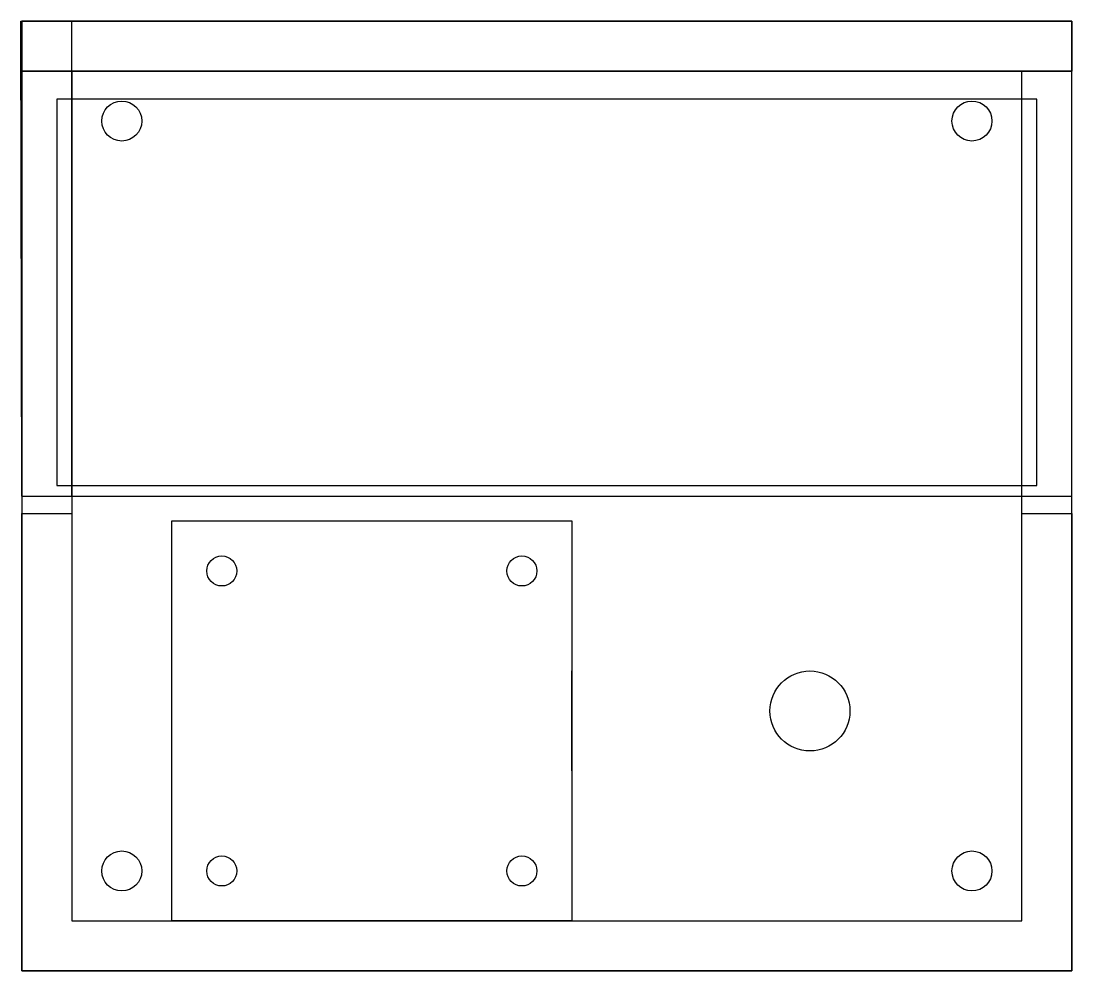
# Model space of a CAD drawing. Header units: inches. Extents: x 0 to 105, y 0 to 95.
import ezdxf

# ---------------------------------------------------------------- set-up
doc = ezdxf.new("R2010")
doc.units = ezdxf.units.IN
doc.header["$MEASUREMENT"] = 0

msp = doc.modelspace()

# ---------------------------------------------------------------- linework, layer by layer
msp.add_line((5, 47.5, 22.5), (5, 95, 57.5))
for points in [[(5, 45.74), (5, 5), (100, 5), (100, 45.74), (105, 45.74), (105, 0), (0, 0), (105, 0), (105, 95), (0, 95), (0, 0), (0, 45.74)], [(55, 45), (55, 5), (15, 5), (15, 10), (15, 45)]]:
    msp.add_lwpolyline(points, close=True)
at = {"elevation": 2.5}
msp.add_lwpolyline([(100, 5), (100, 90), (5, 90), (5, 5)], close=True, dxfattribs=at)
for points in [[(0, 90, 22.5), (0, 90, 53.82), (0, 47.5, 22.5), (-0.08, 95, 22.5), (105, 95, 22.5), (105, 90, 22.5), (-0.08, 90, 22.5), (-0.08, 95, 22.5)], [(105, 95, 57.5), (0, 95, 57.5), (0, 95, 22.5), (-0.08, 90, 22.5), (5, 90, 22.5), (100, 90, 22.5), (105, 90, 22.5), (105, 95, 22.5), (0, 95, 22.5), (0, 95, 57.5)], [(-0.07, 90.48, 22.5), (0, 47.5, 22.5), (0, 95, 57.5), (0, 47.5, 22.5), (105, 47.5, 22.5), (105, 95, 57.5), (105, 95, 22.5)]]:
    msp.add_polyline3d(points)
msp.add_polyline3d([(101.5, 87.18, 55.42), (3.5, 87.18, 55.42), (3.5, 48.56, 26.96), (101.5, 48.56, 26.96)], close=True)
for centre, radius in [((10, 85), 2), ((95, 85), 2), ((20, 40), 1.5), ((50, 40), 1.5), ((78.8, 26, 2.5), 4), ((10, 10), 2), ((95, 10), 2), ((20, 10), 1.5), ((50, 10), 1.5)]:
    msp.add_circle(centre, radius)
at = {"extrusion": (1, 0, 0)}
msp.add_circle((25, 10.99, 55), 5, dxfattribs=at)

doc.saveas('drawing.dxf')
